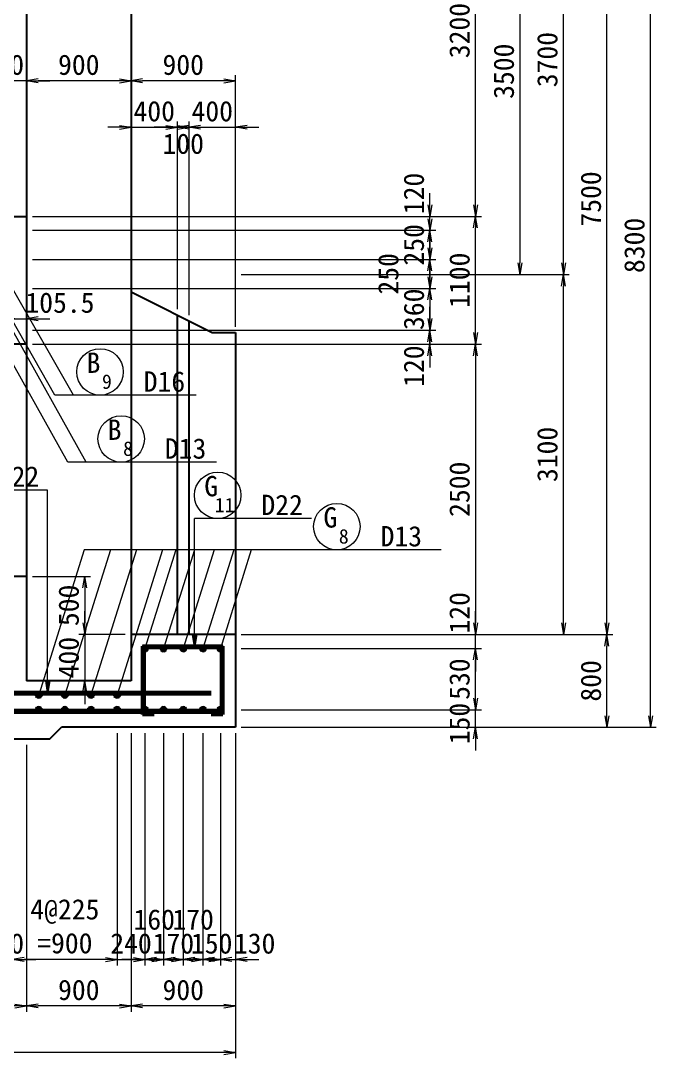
# Model space of a CAD drawing. Header units: millimetres. Extents: x 169470 to 758170, y -17820 to 11880.
# Drawn here: x 223906 to 229381, y -6167 to 2768 of the extents above; entities that cross this region are included whole.
import ezdxf
from ezdxf.enums import TextEntityAlignment as Align

# ---------------------------------------------------------------- set-up
doc = ezdxf.new("R2010")
doc.units = ezdxf.units.MM
doc.header["$LTSCALE"] = 50
doc.header["$PDSIZE"] = 300
doc.layers.get('Defpoints').update_dxf_attribs({"color": 151})
for name, color, linetype, lineweight in [('D-STR', 1, 'Continuous', 25), ('D-STR-DIM', 7, 'Continuous', 13), ('D-STR-HTXT', 7, 'Continuous', 13), ('D-STR-STR1', 2, 'Continuous', 50), ('D-STR-STR2', 6, 'Continuous', 50), ('D-STR-TXT', 7, 'Continuous', 13)]:
    doc.layers.add(name, color=color, linetype=linetype, lineweight=lineweight)
doc.styles.add('YOKO_GOTHIC', font='MS Gothic.ttf')
doc.dimstyles.new('S50', dxfattribs={"dimscale": 50, "dimtxt": 3.5, "dimasz": 2, "dimexe": 1, "dimexo": 1, "dimgap": 1, "dimtad": 1, "dimdec": 0, "dimzin": 1, "dimdsep": 46, "dimtxsty": 'YOKO_GOTHIC', "dimblk": 'OPEN', "dimcen": 0, "dimclrd": 256, "dimclre": 256, "dimclrt": 256, "dimaunit": 1, "dimadec": 3, "dimazin": 0, "dimtfac": 1, "dimtdec": 0, "dimtix": 1, "dimtmove": 2, "dimatfit": 3, "dimldrblk": 'OPEN', "dimfxl": 1, "dimlwd": -1, "dimlwe": -1, "dimarcsym": 2})

# ---------------------------------------------------------------- blocks, each defined once
blk = doc.blocks.new('0930-1')
at = {"layer": 'D-STR-STR2'}
for radius in [20, 10]:
    blk.add_circle((1654010.5, -311924.3), radius, dxfattribs=at)
blk = doc.blocks.new('_Open')
at = {"color": 0, "linetype": 'ByBlock', "lineweight": -2}
for p, q in [((-1, 0.167), (0, 0)), ((-1, -0.167), (0, 0)), ((0, 0), (-1, 0))]:
    blk.add_line(p, q, dxfattribs=at)
blk = doc.blocks.new('*D4032')
at = {"layer": 'D-STR-DIM', "transparency": 16777216}
for p, q in [((227824.2, -3066.5), (227824.2, -2966.5)), ((225806.1, -3166.5), (227874.2, -3166.5)), ((227824.2, -3316.5), (227824.2, -3166.5)), ((225806.1, -3316.5), (227874.2, -3316.5)), ((227824.2, -3416.5), (227824.2, -3516.5))]:
    blk.add_line(p, q, dxfattribs=at)
at = {"layer": 'Defpoints', "color": 0, "transparency": 16777216}
for p in [(225756.1, -3166.5), (227824.2, -3166.5), (225756.1, -3316.5)]:
    blk.add_point(p, dxfattribs=at)
at = {"layer": 'D-STR-DIM', "transparency": 16777216, "xscale": 100, "yscale": 100, "zscale": 100}
for p, rotation in [((227824.2, -3166.5), 270), ((227824.2, -3316.5), 90)]:
    blk.add_blockref('_Open', p, dxfattribs=dict(at, rotation=rotation))
at = {"layer": 'D-STR-DIM', "transparency": 16777216, "insert": (227686.7, -3284.2), "char_height": 175, "attachment_point": 5, "rotation": 90, "style": 'YOKO_GOTHIC'}
blk.add_mtext('150', dxfattribs=at)
blk = doc.blocks.new('*D4033')
at = {"layer": 'D-STR-DIM', "transparency": 16777216}
for p, q in [((225806.1, -2636.5), (227874.2, -2636.5)), ((227824.2, -3066.5), (227824.2, -2736.5)), ((225806.1, -3166.5), (227874.2, -3166.5))]:
    blk.add_line(p, q, dxfattribs=at)
at = {"layer": 'Defpoints', "color": 0, "transparency": 16777216}
for p in [(225756.1, -2636.5), (227824.2, -2636.5), (225756.1, -3166.5)]:
    blk.add_point(p, dxfattribs=at)
at = {"layer": 'D-STR-DIM', "transparency": 16777216, "xscale": 100, "yscale": 100, "zscale": 100}
for p, rotation in [((227824.2, -2636.5), 90), ((227824.2, -3166.5), 270)]:
    blk.add_blockref('_Open', p, dxfattribs=dict(at, rotation=rotation))
at = {"layer": 'D-STR-DIM', "transparency": 16777216, "insert": (227686.7, -2901.5), "char_height": 175, "attachment_point": 5, "rotation": 90, "style": 'YOKO_GOTHIC'}
blk.add_mtext('530', dxfattribs=at)
blk = doc.blocks.new('*D4034')
at = {"layer": 'D-STR-DIM', "transparency": 16777216}
for p, q in [((227824.2, -2416.5), (227824.2, -2316.5)), ((225806.1, -2516.5), (227874.2, -2516.5)), ((227824.2, -2636.5), (227824.2, -2516.5)), ((225806.1, -2636.5), (227874.2, -2636.5)), ((227824.2, -2736.5), (227824.2, -2836.5))]:
    blk.add_line(p, q, dxfattribs=at)
at = {"layer": 'Defpoints', "color": 0, "transparency": 16777216}
for p in [(225756.1, -2516.5), (227824.2, -2516.5), (225756.1, -2636.5)]:
    blk.add_point(p, dxfattribs=at)
at = {"layer": 'D-STR-DIM', "transparency": 16777216, "xscale": 100, "yscale": 100, "zscale": 100}
for p, rotation in [((227824.2, -2516.5), 270), ((227824.2, -2636.5), 90)]:
    blk.add_blockref('_Open', p, dxfattribs=dict(at, rotation=rotation))
at = {"layer": 'D-STR-DIM', "transparency": 16777216, "insert": (227686.7, -2330.6), "char_height": 175, "attachment_point": 5, "rotation": 90, "style": 'YOKO_GOTHIC'}
blk.add_mtext('120', dxfattribs=at)
blk = doc.blocks.new('*D4035')
at = {"layer": 'D-STR-DIM', "transparency": 16777216}
for p, q in [((227431.1, 203.5), (227431.1, 303.5)), ((224006.1, 103.5), (227481.1, 103.5)), ((227431.1, -16.5), (227431.1, 103.5)), ((224006.1, -16.5), (227481.1, -16.5)), ((227431.1, -116.5), (227431.1, -216.5))]:
    blk.add_line(p, q, dxfattribs=at)
at = {"layer": 'Defpoints', "color": 0, "transparency": 16777216}
for p in [(223956.1, 103.5), (227431.1, 103.5), (223956.1, -16.5)]:
    blk.add_point(p, dxfattribs=at)
at = {"layer": 'D-STR-DIM', "transparency": 16777216, "xscale": 100, "yscale": 100, "zscale": 100}
for p, rotation in [((227431.1, 103.5), 270), ((227431.1, -16.5), 90)]:
    blk.add_blockref('_Open', p, dxfattribs=dict(at, rotation=rotation))
at = {"layer": 'D-STR-DIM', "transparency": 16777216, "insert": (227293.6, -206.4), "char_height": 175, "attachment_point": 5, "rotation": 90, "style": 'YOKO_GOTHIC'}
blk.add_mtext('120', dxfattribs=at)
blk = doc.blocks.new('*D4036')
at = {"layer": 'D-STR-DIM', "transparency": 16777216}
for p, q in [((227431.1, 563.5), (227431.1, 663.5)), ((224006.1, 463.5), (227481.1, 463.5)), ((227431.1, 463.5), (227431.1, 103.5)), ((224006.1, 103.5), (227481.1, 103.5)), ((227431.1, 3.5), (227431.1, -96.5))]:
    blk.add_line(p, q, dxfattribs=at)
at = {"layer": 'Defpoints', "color": 0, "transparency": 16777216}
for p in [(223956.1, 463.5), (223956.1, 103.5), (227431.1, 103.5)]:
    blk.add_point(p, dxfattribs=at)
at = {"layer": 'D-STR-DIM', "transparency": 16777216, "xscale": 100, "yscale": 100, "zscale": 100}
for p, rotation in [((227431.1, 463.5), 270), ((227431.1, 103.5), 90)]:
    blk.add_blockref('_Open', p, dxfattribs=dict(at, rotation=rotation))
at = {"layer": 'D-STR-DIM', "transparency": 16777216, "insert": (227293.6, 283.5), "char_height": 175, "attachment_point": 5, "rotation": 90, "style": 'YOKO_GOTHIC'}
blk.add_mtext('360', dxfattribs=at)
blk = doc.blocks.new('*D4037')
at = {"layer": 'D-STR-DIM', "transparency": 16777216}
for p, q in [((227431.1, 1183.5), (227431.1, 1283.5)), ((224006.1, 1083.5), (227481.1, 1083.5)), ((227431.1, 963.5), (227431.1, 1083.5)), ((224006.1, 963.5), (227481.1, 963.5)), ((227431.1, 863.5), (227431.1, 763.5))]:
    blk.add_line(p, q, dxfattribs=at)
at = {"layer": 'Defpoints', "color": 0, "transparency": 16777216}
for p in [(223956.1, 1083.5), (227431.1, 1083.5), (223956.1, 963.5)]:
    blk.add_point(p, dxfattribs=at)
at = {"layer": 'D-STR-DIM', "transparency": 16777216, "xscale": 100, "yscale": 100, "zscale": 100}
for p, rotation in [((227431.1, 1083.5), 270), ((227431.1, 963.5), 90)]:
    blk.add_blockref('_Open', p, dxfattribs=dict(at, rotation=rotation))
at = {"layer": 'D-STR-DIM', "transparency": 16777216, "insert": (227293.6, 1280.6), "char_height": 175, "attachment_point": 5, "rotation": 90, "style": 'YOKO_GOTHIC'}
blk.add_mtext('120', dxfattribs=at)
blk = doc.blocks.new('*D4038')
at = {"layer": 'D-STR-DIM', "transparency": 16777216}
for p, q in [((227431.1, 813.5), (227431.1, 913.5)), ((224006.1, 713.5), (227481.1, 713.5)), ((227431.1, 463.5), (227431.1, 713.5)), ((224006.1, 463.5), (227481.1, 463.5)), ((227431.1, 363.5), (227431.1, 263.5))]:
    blk.add_line(p, q, dxfattribs=at)
at = {"layer": 'Defpoints', "color": 0, "transparency": 16777216}
for p in [(223956.1, 713.5), (227431.1, 713.5), (223956.1, 463.5)]:
    blk.add_point(p, dxfattribs=at)
at = {"layer": 'D-STR-DIM', "transparency": 16777216, "xscale": 100, "yscale": 100, "zscale": 100}
for p, rotation in [((227431.1, 713.5), 270), ((227431.1, 463.5), 90)]:
    blk.add_blockref('_Open', p, dxfattribs=dict(at, rotation=rotation))
at = {"layer": 'D-STR-DIM', "transparency": 16777216, "insert": (227073.6, 588.5), "char_height": 175, "attachment_point": 5, "rotation": 90, "style": 'YOKO_GOTHIC'}
blk.add_mtext('250', dxfattribs=at)
blk = doc.blocks.new('*D4039')
at = {"layer": 'D-STR-DIM', "transparency": 16777216}
for p, q in [((227431.1, 1063.5), (227431.1, 1163.5)), ((224006.1, 963.5), (227481.1, 963.5)), ((227431.1, 713.5), (227431.1, 963.5)), ((224006.1, 713.5), (227481.1, 713.5)), ((227431.1, 613.5), (227431.1, 513.5))]:
    blk.add_line(p, q, dxfattribs=at)
at = {"layer": 'Defpoints', "color": 0, "transparency": 16777216}
for p in [(223956.1, 963.5), (227431.1, 963.5), (223956.1, 713.5)]:
    blk.add_point(p, dxfattribs=at)
at = {"layer": 'D-STR-DIM', "transparency": 16777216, "xscale": 100, "yscale": 100, "zscale": 100}
for p, rotation in [((227431.1, 963.5), 270), ((227431.1, 713.5), 90)]:
    blk.add_blockref('_Open', p, dxfattribs=dict(at, rotation=rotation))
at = {"layer": 'D-STR-DIM', "transparency": 16777216, "insert": (227293.6, 838.5), "char_height": 175, "attachment_point": 5, "rotation": 90, "style": 'YOKO_GOTHIC'}
blk.add_mtext('250', dxfattribs=at)
blk = doc.blocks.new('*D4040')
at = {"layer": 'D-STR-DIM', "transparency": 16777216}
for p, q in [((226556.1, 4983.5), (229381.1, 4983.5)), ((229331.1, -3216.5), (229331.1, 4883.5)), ((225806.1, -3316.5), (229381.1, -3316.5))]:
    blk.add_line(p, q, dxfattribs=at)
at = {"layer": 'Defpoints', "color": 0, "transparency": 16777216}
for p in [(226506.1, 4983.5), (229331.1, 4983.5), (225756.1, -3316.5)]:
    blk.add_point(p, dxfattribs=at)
at = {"layer": 'D-STR-DIM', "transparency": 16777216, "xscale": 100, "yscale": 100, "zscale": 100}
for p, rotation in [((229331.1, 4983.5), 90), ((229331.1, -3316.5), 270)]:
    blk.add_blockref('_Open', p, dxfattribs=dict(at, rotation=rotation))
at = {"layer": 'D-STR-DIM', "transparency": 16777216, "insert": (229193.6, 833.5), "char_height": 175, "attachment_point": 5, "rotation": 90, "style": 'YOKO_GOTHIC'}
blk.add_mtext('8300', dxfattribs=at)
blk = doc.blocks.new('*D4041')
at = {"layer": 'D-STR-DIM', "transparency": 16777216}
for p, q in [((225806.1, -2516.5), (229006.1, -2516.5)), ((228956.1, -3216.5), (228956.1, -2616.5)), ((225806.1, -3316.5), (229006.1, -3316.5))]:
    blk.add_line(p, q, dxfattribs=at)
at = {"layer": 'Defpoints', "color": 0, "transparency": 16777216}
for p in [(225756.1, -2516.5), (228956.1, -2516.5), (225756.1, -3316.5)]:
    blk.add_point(p, dxfattribs=at)
at = {"layer": 'D-STR-DIM', "transparency": 16777216, "xscale": 100, "yscale": 100, "zscale": 100}
for p, rotation in [((228956.1, -2516.5), 90), ((228956.1, -3316.5), 270)]:
    blk.add_blockref('_Open', p, dxfattribs=dict(at, rotation=rotation))
at = {"layer": 'D-STR-DIM', "transparency": 16777216, "insert": (228818.6, -2916.5), "char_height": 175, "attachment_point": 5, "rotation": 90, "style": 'YOKO_GOTHIC'}
blk.add_mtext('800', dxfattribs=at)
blk = doc.blocks.new('*D4042')
at = {"layer": 'D-STR-DIM', "transparency": 16777216}
for p, q in [((226556.1, 4983.5), (229006.1, 4983.5)), ((228956.1, -2416.5), (228956.1, 4883.5)), ((225806.1, -2516.5), (229006.1, -2516.5))]:
    blk.add_line(p, q, dxfattribs=at)
at = {"layer": 'Defpoints', "color": 0, "transparency": 16777216}
for p in [(226506.1, 4983.5), (228956.1, 4983.5), (225756.1, -2516.5)]:
    blk.add_point(p, dxfattribs=at)
at = {"layer": 'D-STR-DIM', "transparency": 16777216, "xscale": 100, "yscale": 100, "zscale": 100}
for p, rotation in [((228956.1, 4983.5), 90), ((228956.1, -2516.5), 270)]:
    blk.add_blockref('_Open', p, dxfattribs=dict(at, rotation=rotation))
at = {"layer": 'D-STR-DIM', "transparency": 16777216, "insert": (228818.6, 1233.5), "char_height": 175, "attachment_point": 5, "rotation": 90, "style": 'YOKO_GOTHIC'}
blk.add_mtext('7500', dxfattribs=at)
blk = doc.blocks.new('*D4043')
at = {"layer": 'D-STR-DIM', "transparency": 16777216}
for p, q in [((225806.1, 583.5), (228631.1, 583.5)), ((228581.1, -2416.5), (228581.1, 483.5)), ((225806.1, -2516.5), (228631.1, -2516.5))]:
    blk.add_line(p, q, dxfattribs=at)
at = {"layer": 'Defpoints', "color": 0, "transparency": 16777216}
for p in [(225756.1, 583.5), (228581.1, 583.5), (225756.1, -2516.5)]:
    blk.add_point(p, dxfattribs=at)
at = {"layer": 'D-STR-DIM', "transparency": 16777216, "xscale": 100, "yscale": 100, "zscale": 100}
for p, rotation in [((228581.1, 583.5), 90), ((228581.1, -2516.5), 270)]:
    blk.add_blockref('_Open', p, dxfattribs=dict(at, rotation=rotation))
at = {"layer": 'D-STR-DIM', "transparency": 16777216, "insert": (228443.6, -966.5), "char_height": 175, "attachment_point": 5, "rotation": 90, "style": 'YOKO_GOTHIC'}
blk.add_mtext('3100', dxfattribs=at)
blk = doc.blocks.new('*D4044')
at = {"layer": 'D-STR-DIM', "transparency": 16777216}
for p, q in [((226556.1, 4283.5), (228631.1, 4283.5)), ((228581.1, 683.5), (228581.1, 4183.5)), ((225806.1, 583.5), (228631.1, 583.5))]:
    blk.add_line(p, q, dxfattribs=at)
at = {"layer": 'Defpoints', "color": 0, "transparency": 16777216}
for p in [(226506.1, 4283.5), (228581.1, 4283.5), (225756.1, 583.5)]:
    blk.add_point(p, dxfattribs=at)
at = {"layer": 'D-STR-DIM', "transparency": 16777216, "xscale": 100, "yscale": 100, "zscale": 100}
for p, rotation in [((228581.1, 4283.5), 90), ((228581.1, 583.5), 270)]:
    blk.add_blockref('_Open', p, dxfattribs=dict(at, rotation=rotation))
at = {"layer": 'D-STR-DIM', "transparency": 16777216, "insert": (228443.6, 2433.5), "char_height": 175, "attachment_point": 5, "rotation": 90, "style": 'YOKO_GOTHIC'}
blk.add_mtext('3700', dxfattribs=at)
blk = doc.blocks.new('*D4047')
at = {"layer": 'D-STR-DIM', "transparency": 16777216}
for p, q in [((224906.1, 4083.5), (228256.1, 4083.5)), ((228206.1, 3983.5), (228206.1, 683.5)), ((225806.1, 583.5), (228256.1, 583.5))]:
    blk.add_line(p, q, dxfattribs=at)
at = {"layer": 'Defpoints', "color": 0, "transparency": 16777216}
for p in [(224856.1, 4083.5), (225756.1, 583.5), (228206.1, 583.5)]:
    blk.add_point(p, dxfattribs=at)
at = {"layer": 'D-STR-DIM', "transparency": 16777216, "xscale": 100, "yscale": 100, "zscale": 100}
for p, rotation in [((228206.1, 4083.5), 90), ((228206.1, 583.5), 270)]:
    blk.add_blockref('_Open', p, dxfattribs=dict(at, rotation=rotation))
at = {"layer": 'D-STR-DIM', "transparency": 16777216, "insert": (228068.6, 2333.5), "char_height": 175, "attachment_point": 5, "rotation": 90, "style": 'YOKO_GOTHIC'}
blk.add_mtext('3500', dxfattribs=at)
blk = doc.blocks.new('*D4048')
at = {"layer": 'D-STR-DIM', "transparency": 16777216}
for p, q in [((224006.1, 1083.5), (227874.2, 1083.5)), ((227824.2, 83.5), (227824.2, 983.5)), ((224006.1, -16.5), (227874.2, -16.5))]:
    blk.add_line(p, q, dxfattribs=at)
at = {"layer": 'Defpoints', "color": 0, "transparency": 16777216}
for p in [(223956.1, 1083.5), (227824.2, 1083.5), (223956.1, -16.5)]:
    blk.add_point(p, dxfattribs=at)
at = {"layer": 'D-STR-DIM', "transparency": 16777216, "xscale": 100, "yscale": 100, "zscale": 100}
for p, rotation in [((227824.2, 1083.5), 90), ((227824.2, -16.5), 270)]:
    blk.add_blockref('_Open', p, dxfattribs=dict(at, rotation=rotation))
at = {"layer": 'D-STR-DIM', "transparency": 16777216, "insert": (227686.7, 533.5), "char_height": 175, "attachment_point": 5, "rotation": 90, "style": 'YOKO_GOTHIC'}
blk.add_mtext('1100', dxfattribs=at)
blk = doc.blocks.new('*D4049')
at = {"layer": 'D-STR-DIM', "transparency": 16777216}
for p, q in [((225656.1, 4283.5), (227874.2, 4283.5)), ((227824.2, 1183.5), (227824.2, 4183.5)), ((224006.1, 1083.5), (227874.2, 1083.5))]:
    blk.add_line(p, q, dxfattribs=at)
at = {"layer": 'Defpoints', "color": 0, "transparency": 16777216}
for p in [(225606.1, 4283.5), (227824.2, 4283.5), (223956.1, 1083.5)]:
    blk.add_point(p, dxfattribs=at)
at = {"layer": 'D-STR-DIM', "transparency": 16777216, "xscale": 100, "yscale": 100, "zscale": 100}
for p, rotation in [((227824.2, 4283.5), 90), ((227824.2, 1083.5), 270)]:
    blk.add_blockref('_Open', p, dxfattribs=dict(at, rotation=rotation))
at = {"layer": 'D-STR-DIM', "transparency": 16777216, "insert": (227686.7, 2683.5), "char_height": 175, "attachment_point": 5, "rotation": 90, "style": 'YOKO_GOTHIC'}
blk.add_mtext('3200', dxfattribs=at)
blk = doc.blocks.new('*D4050')
at = {"layer": 'D-STR-DIM', "transparency": 16777216}
for p, q in [((224006.1, -16.5), (227874.2, -16.5)), ((227824.2, -116.5), (227824.2, -2416.5)), ((225806.1, -2516.5), (227874.2, -2516.5))]:
    blk.add_line(p, q, dxfattribs=at)
at = {"layer": 'Defpoints', "color": 0, "transparency": 16777216}
for p in [(223956.1, -16.5), (225756.1, -2516.5), (227824.2, -2516.5)]:
    blk.add_point(p, dxfattribs=at)
at = {"layer": 'D-STR-DIM', "transparency": 16777216, "xscale": 100, "yscale": 100, "zscale": 100}
for p, rotation in [((227824.2, -16.5), 90), ((227824.2, -2516.5), 270)]:
    blk.add_blockref('_Open', p, dxfattribs=dict(at, rotation=rotation))
at = {"layer": 'D-STR-DIM', "transparency": 16777216, "insert": (227686.7, -1266.5), "char_height": 175, "attachment_point": 5, "rotation": 90, "style": 'YOKO_GOTHIC'}
blk.add_mtext('2500', dxfattribs=at)
blk = doc.blocks.new('*D4591')
at = {"layer": 'D-STR-DIM', "transparency": 16777216}
for p, q in [((224856.1, 2105.1), (224856.1, 2300.7)), ((225656.1, 2250.7), (224956.1, 2250.7)), ((225756.1, 133.5), (225756.1, 2300.7))]:
    blk.add_line(p, q, dxfattribs=at)
at = {"layer": 'Defpoints', "color": 0, "transparency": 16777216}
for p in [(224856.1, 2250.7), (224856.1, 2055.1), (225756.1, 83.5)]:
    blk.add_point(p, dxfattribs=at)
at = {"layer": 'D-STR-DIM', "transparency": 16777216, "xscale": 100, "yscale": 100, "zscale": 100, "rotation": 180}
blk.add_blockref('_Open', (224856.1, 2250.7), dxfattribs=at)
at = {"layer": 'D-STR-DIM', "transparency": 16777216, "xscale": 100, "yscale": 100, "zscale": 100}
blk.add_blockref('_Open', (225756.1, 2250.7), dxfattribs=at)
at = {"layer": 'D-STR-DIM', "transparency": 16777216, "insert": (225306.1, 2388.2), "char_height": 175, "attachment_point": 5, "style": 'YOKO_GOTHIC'}
blk.add_mtext('900', dxfattribs=at)
blk = doc.blocks.new('*D4592')
at = {"layer": 'D-STR-DIM', "transparency": 16777216}
for p, q in [((223956.1, 1133.5), (223956.1, 2300.7)), ((224756.1, 2250.7), (224056.1, 2250.7)), ((224856.1, 2105.1), (224856.1, 2300.7))]:
    blk.add_line(p, q, dxfattribs=at)
at = {"layer": 'Defpoints', "color": 0, "transparency": 16777216}
for p in [(223956.1, 2250.7), (224856.1, 2055.1), (223956.1, 1083.5)]:
    blk.add_point(p, dxfattribs=at)
at = {"layer": 'D-STR-DIM', "transparency": 16777216, "xscale": 100, "yscale": 100, "zscale": 100, "rotation": 180}
blk.add_blockref('_Open', (223956.1, 2250.7), dxfattribs=at)
at = {"layer": 'D-STR-DIM', "transparency": 16777216, "xscale": 100, "yscale": 100, "zscale": 100}
blk.add_blockref('_Open', (224856.1, 2250.7), dxfattribs=at)
at = {"layer": 'D-STR-DIM', "transparency": 16777216, "insert": (224406.1, 2388.2), "char_height": 175, "attachment_point": 5, "style": 'YOKO_GOTHIC'}
blk.add_mtext('900', dxfattribs=at)
blk = doc.blocks.new('*D4593')
at = {"layer": 'D-STR-DIM', "transparency": 16777216}
for p, q in [((223456.1, 2250.7), (223356.1, 2250.7)), ((223556.1, 1133.5), (223556.1, 2300.7)), ((223956.1, 2250.7), (223556.1, 2250.7)), ((223956.1, 1133.5), (223956.1, 2300.7)), ((224056.1, 2250.7), (224156.1, 2250.7))]:
    blk.add_line(p, q, dxfattribs=at)
at = {"layer": 'Defpoints', "color": 0, "transparency": 16777216}
for p in [(223556.1, 2250.7), (223556.1, 1083.5), (223956.1, 1083.5)]:
    blk.add_point(p, dxfattribs=at)
at = {"layer": 'D-STR-DIM', "transparency": 16777216, "xscale": 100, "yscale": 100, "zscale": 100}
blk.add_blockref('_Open', (223556.1, 2250.7), dxfattribs=at)
at = {"layer": 'D-STR-DIM', "transparency": 16777216, "xscale": 100, "yscale": 100, "zscale": 100, "rotation": 180}
blk.add_blockref('_Open', (223956.1, 2250.7), dxfattribs=at)
at = {"layer": 'D-STR-DIM', "transparency": 16777216, "insert": (223756.1, 2388.2), "char_height": 175, "attachment_point": 5, "style": 'YOKO_GOTHIC'}
blk.add_mtext('400', dxfattribs=at)
blk = doc.blocks.new('*D4064')
at = {"layer": 'D-STR-DIM', "transparency": 16777216}
for p, q in [((224856.1, 483.5), (224856.1, 1900.7)), ((225256.1, 283.5), (225256.1, 1900.7)), ((224756.1, 1850.7), (224656.1, 1850.7)), ((224856.1, 1850.7), (225256.1, 1850.7)), ((225356.1, 1850.7), (225456.1, 1850.7))]:
    blk.add_line(p, q, dxfattribs=at)
at = {"layer": 'Defpoints', "color": 0, "transparency": 16777216}
for p in [(225256.1, 1850.7), (224856.1, 433.5), (225256.1, 233.5)]:
    blk.add_point(p, dxfattribs=at)
at = {"layer": 'D-STR-DIM', "transparency": 16777216, "xscale": 100, "yscale": 100, "zscale": 100}
blk.add_blockref('_Open', (224856.1, 1850.7), dxfattribs=at)
at = {"layer": 'D-STR-DIM', "transparency": 16777216, "xscale": 100, "yscale": 100, "zscale": 100, "rotation": 180}
blk.add_blockref('_Open', (225256.1, 1850.7), dxfattribs=at)
at = {"layer": 'D-STR-DIM', "transparency": 16777216, "insert": (225056.1, 1988.2), "char_height": 175, "attachment_point": 5, "style": 'YOKO_GOTHIC'}
blk.add_mtext('400', dxfattribs=at)
blk = doc.blocks.new('*D4065')
at = {"layer": 'D-STR-DIM', "transparency": 16777216}
for p, q in [((225256.1, 283.5), (225256.1, 1900.7)), ((225356.1, 233.5), (225356.1, 1900.7)), ((225156.1, 1850.7), (225056.1, 1850.7)), ((225256.1, 1850.7), (225356.1, 1850.7)), ((225456.1, 1850.7), (225556.1, 1850.7))]:
    blk.add_line(p, q, dxfattribs=at)
at = {"layer": 'Defpoints', "color": 0, "transparency": 16777216}
for p in [(225356.1, 1850.7), (225256.1, 233.5), (225356.1, 183.5)]:
    blk.add_point(p, dxfattribs=at)
at = {"layer": 'D-STR-DIM', "transparency": 16777216, "xscale": 100, "yscale": 100, "zscale": 100}
blk.add_blockref('_Open', (225256.1, 1850.7), dxfattribs=at)
at = {"layer": 'D-STR-DIM', "transparency": 16777216, "xscale": 100, "yscale": 100, "zscale": 100, "rotation": 180}
blk.add_blockref('_Open', (225356.1, 1850.7), dxfattribs=at)
at = {"layer": 'D-STR-DIM', "transparency": 16777216, "insert": (225306.1, 1708.1), "char_height": 175, "attachment_point": 5, "style": 'YOKO_GOTHIC'}
blk.add_mtext('100', dxfattribs=at)
blk = doc.blocks.new('*D4066')
at = {"layer": 'D-STR-DIM', "transparency": 16777216}
for p, q in [((225356.1, 233.5), (225356.1, 1900.7)), ((225756.1, 133.5), (225756.1, 1900.7)), ((225256.1, 1850.7), (225156.1, 1850.7)), ((225356.1, 1850.7), (225756.1, 1850.7)), ((225856.1, 1850.7), (225956.1, 1850.7))]:
    blk.add_line(p, q, dxfattribs=at)
at = {"layer": 'Defpoints', "color": 0, "transparency": 16777216}
for p in [(225756.1, 1850.7), (225356.1, 183.5), (225756.1, 83.5)]:
    blk.add_point(p, dxfattribs=at)
at = {"layer": 'D-STR-DIM', "transparency": 16777216, "xscale": 100, "yscale": 100, "zscale": 100}
blk.add_blockref('_Open', (225356.1, 1850.7), dxfattribs=at)
at = {"layer": 'D-STR-DIM', "transparency": 16777216, "xscale": 100, "yscale": 100, "zscale": 100, "rotation": 180}
blk.add_blockref('_Open', (225756.1, 1850.7), dxfattribs=at)
at = {"layer": 'D-STR-DIM', "transparency": 16777216, "insert": (225556.1, 1988.2), "char_height": 175, "attachment_point": 5, "style": 'YOKO_GOTHIC'}
blk.add_mtext('400', dxfattribs=at)
blk = doc.blocks.new('*D4067')
at = {"layer": 'D-STR-DIM', "transparency": 16777216}
for p, q in [((223756.1, 201.8), (223656.1, 201.8)), ((223856.1, 201.8), (223956.1, 201.8)), ((224056.1, 201.8), (224156.1, 201.8))]:
    blk.add_line(p, q, dxfattribs=at)
at = {"layer": 'Defpoints', "color": 0, "transparency": 16777216}
for p in [(223856.1, 201.8), (223956.1, 201.8), (223956.1, 201.8)]:
    blk.add_point(p, dxfattribs=at)
at = {"layer": 'D-STR-DIM', "transparency": 16777216, "xscale": 100, "yscale": 100, "zscale": 100}
blk.add_blockref('_Open', (223856.1, 201.8), dxfattribs=at)
at = {"layer": 'D-STR-DIM', "transparency": 16777216, "xscale": 100, "yscale": 100, "zscale": 100, "rotation": 180}
blk.add_blockref('_Open', (223956.1, 201.8), dxfattribs=at)
at = {"layer": 'D-STR-DIM', "transparency": 16777216, "insert": (224243.9, 339.3), "char_height": 175, "attachment_point": 5, "style": 'YOKO_GOTHIC'}
blk.add_mtext('105.5', dxfattribs=at)
blk = doc.blocks.new('*D4079')
at = {"layer": 'D-STR-DIM', "transparency": 16777216}
for p, q in [((218855.8, -3366.5), (218855.8, -6166.5)), ((225756.1, -3366.5), (225756.1, -6166.5)), ((225656.1, -6116.5), (218955.8, -6116.5))]:
    blk.add_line(p, q, dxfattribs=at)
at = {"layer": 'Defpoints', "color": 0, "transparency": 16777216}
for p in [(218855.8, -3316.5), (225756.1, -3316.5), (218855.8, -6116.5)]:
    blk.add_point(p, dxfattribs=at)
at = {"layer": 'D-STR-DIM', "transparency": 16777216, "xscale": 100, "yscale": 100, "zscale": 100, "rotation": 180}
blk.add_blockref('_Open', (218855.8, -6116.5), dxfattribs=at)
at = {"layer": 'D-STR-DIM', "transparency": 16777216, "xscale": 100, "yscale": 100, "zscale": 100}
blk.add_blockref('_Open', (225756.1, -6116.5), dxfattribs=at)
at = {"layer": 'D-STR-DIM', "transparency": 16777216, "insert": (222306, -5979), "char_height": 175, "attachment_point": 5, "style": 'YOKO_GOTHIC'}
blk.add_mtext('6900', dxfattribs=at)
blk = doc.blocks.new('*D4080')
at = {"layer": 'D-STR-DIM', "transparency": 16777216}
for p, q in [((224856.1, -3366.5), (224856.1, -5766.5)), ((225756.1, -3366.5), (225756.1, -5766.5)), ((225656.1, -5716.5), (224956.1, -5716.5))]:
    blk.add_line(p, q, dxfattribs=at)
at = {"layer": 'Defpoints', "color": 0, "transparency": 16777216}
for p in [(224856.1, -3316.5), (225756.1, -3316.5), (224856.1, -5716.5)]:
    blk.add_point(p, dxfattribs=at)
at = {"layer": 'D-STR-DIM', "transparency": 16777216, "xscale": 100, "yscale": 100, "zscale": 100, "rotation": 180}
blk.add_blockref('_Open', (224856.1, -5716.5), dxfattribs=at)
at = {"layer": 'D-STR-DIM', "transparency": 16777216, "xscale": 100, "yscale": 100, "zscale": 100}
blk.add_blockref('_Open', (225756.1, -5716.5), dxfattribs=at)
at = {"layer": 'D-STR-DIM', "transparency": 16777216, "insert": (225306.1, -5579), "char_height": 175, "attachment_point": 5, "style": 'YOKO_GOTHIC'}
blk.add_mtext('900', dxfattribs=at)
blk = doc.blocks.new('*D4081')
at = {"layer": 'D-STR-DIM', "transparency": 16777216}
for p, q in [((224856.1, -3366.5), (224856.1, -5766.5)), ((223956.1, -3466.5), (223956.1, -5766.5)), ((224756.1, -5716.5), (224056.1, -5716.5))]:
    blk.add_line(p, q, dxfattribs=at)
at = {"layer": 'Defpoints', "color": 0, "transparency": 16777216}
for p in [(224856.1, -3316.5), (223956.1, -3416.5), (223956.1, -5716.5)]:
    blk.add_point(p, dxfattribs=at)
at = {"layer": 'D-STR-DIM', "transparency": 16777216, "xscale": 100, "yscale": 100, "zscale": 100, "rotation": 180}
blk.add_blockref('_Open', (223956.1, -5716.5), dxfattribs=at)
at = {"layer": 'D-STR-DIM', "transparency": 16777216, "xscale": 100, "yscale": 100, "zscale": 100}
blk.add_blockref('_Open', (224856.1, -5716.5), dxfattribs=at)
at = {"layer": 'D-STR-DIM', "transparency": 16777216, "insert": (224406.1, -5579), "char_height": 175, "attachment_point": 5, "style": 'YOKO_GOTHIC'}
blk.add_mtext('900', dxfattribs=at)
blk = doc.blocks.new('*D4082')
at = {"layer": 'D-STR-DIM', "transparency": 16777216}
for p, q in [((219355.8, -3366.5), (219355.8, -5766.5)), ((223956.1, -3466.5), (223956.1, -5766.5)), ((223856.1, -5716.5), (219455.8, -5716.5))]:
    blk.add_line(p, q, dxfattribs=at)
at = {"layer": 'Defpoints', "color": 0, "transparency": 16777216}
for p in [(219355.8, -3316.5), (223956.1, -3416.5), (219355.8, -5716.5)]:
    blk.add_point(p, dxfattribs=at)
at = {"layer": 'D-STR-DIM', "transparency": 16777216, "xscale": 100, "yscale": 100, "zscale": 100, "rotation": 180}
blk.add_blockref('_Open', (219355.8, -5716.5), dxfattribs=at)
at = {"layer": 'D-STR-DIM', "transparency": 16777216, "xscale": 100, "yscale": 100, "zscale": 100}
blk.add_blockref('_Open', (223956.1, -5716.5), dxfattribs=at)
at = {"layer": 'D-STR-DIM', "transparency": 16777216, "insert": (221656, -5579), "char_height": 175, "attachment_point": 5, "style": 'YOKO_GOTHIC'}
blk.add_mtext('4600', dxfattribs=at)
blk = doc.blocks.new('*D4085')
at = {"layer": 'D-STR-DIM', "transparency": 16777216}
for p, q in [((223676.1, -3466.5), (223676.1, -5366.5)), ((223836.1, -3466.5), (223836.1, -5366.5)), ((223576.1, -5316.5), (223476.1, -5316.5)), ((223676.1, -5316.5), (223836.1, -5316.5)), ((223936.1, -5316.5), (224036.1, -5316.5))]:
    blk.add_line(p, q, dxfattribs=at)
at = {"layer": 'Defpoints', "color": 0, "transparency": 16777216}
for p in [(223676.1, -3416.5), (223836.1, -3416.5), (223836.1, -5316.5)]:
    blk.add_point(p, dxfattribs=at)
at = {"layer": 'D-STR-DIM', "transparency": 16777216, "xscale": 100, "yscale": 100, "zscale": 100}
blk.add_blockref('_Open', (223676.1, -5316.5), dxfattribs=at)
at = {"layer": 'D-STR-DIM', "transparency": 16777216, "xscale": 100, "yscale": 100, "zscale": 100, "rotation": 180}
blk.add_blockref('_Open', (223836.1, -5316.5), dxfattribs=at)
at = {"layer": 'D-STR-DIM', "transparency": 16777216, "insert": (223756.1, -5179), "char_height": 175, "attachment_point": 5, "style": 'YOKO_GOTHIC'}
blk.add_mtext('160', dxfattribs=at)
blk = doc.blocks.new('*D4086')
at = {"layer": 'D-STR-DIM', "transparency": 16777216}
for p, q in [((224736.1, -3366.5), (224736.1, -5366.5)), ((224976.1, -3366.5), (224976.1, -5366.5)), ((224636.1, -5316.5), (224536.1, -5316.5)), ((224736.1, -5316.5), (224976.1, -5316.5)), ((225076.1, -5316.5), (225176.1, -5316.5))]:
    blk.add_line(p, q, dxfattribs=at)
at = {"layer": 'Defpoints', "color": 0, "transparency": 16777216}
for p in [(224736.1, -3316.5), (224976.1, -3316.5), (224976.1, -5316.5)]:
    blk.add_point(p, dxfattribs=at)
at = {"layer": 'D-STR-DIM', "transparency": 16777216, "xscale": 100, "yscale": 100, "zscale": 100}
blk.add_blockref('_Open', (224736.1, -5316.5), dxfattribs=at)
at = {"layer": 'D-STR-DIM', "transparency": 16777216, "xscale": 100, "yscale": 100, "zscale": 100, "rotation": 180}
blk.add_blockref('_Open', (224976.1, -5316.5), dxfattribs=at)
at = {"layer": 'D-STR-DIM', "transparency": 16777216, "insert": (224856.1, -5179), "char_height": 175, "attachment_point": 5, "style": 'YOKO_GOTHIC'}
blk.add_mtext('240', dxfattribs=at)
blk = doc.blocks.new('*D4088')
at = {"layer": 'D-STR-DIM', "transparency": 16777216}
for p, q in [((224736.1, -3366.5), (224736.1, -5366.5)), ((223836.1, -3466.5), (223836.1, -5366.5)), ((224636.1, -5316.5), (223936.1, -5316.5))]:
    blk.add_line(p, q, dxfattribs=at)
at = {"layer": 'Defpoints', "color": 0, "transparency": 16777216}
for p in [(224736.1, -3316.5), (223836.1, -3416.5), (223836.1, -5316.5)]:
    blk.add_point(p, dxfattribs=at)
at = {"layer": 'D-STR-DIM', "transparency": 16777216, "xscale": 100, "yscale": 100, "zscale": 100, "rotation": 180}
blk.add_blockref('_Open', (223836.1, -5316.5), dxfattribs=at)
at = {"layer": 'D-STR-DIM', "transparency": 16777216, "xscale": 100, "yscale": 100, "zscale": 100}
blk.add_blockref('_Open', (224736.1, -5316.5), dxfattribs=at)
at = {"layer": 'D-STR-DIM', "transparency": 16777216, "insert": (224286.1, -5031), "char_height": 175, "attachment_point": 5, "style": 'YOKO_GOTHIC'}
blk.add_mtext('4@225\\P=900', dxfattribs=at)
blk = doc.blocks.new('*D4089')
at = {"layer": 'D-STR-DIM', "transparency": 16777216}
for p, q in [((224976.1, -3366.5), (224976.1, -5366.5)), ((225136.1, -3366.5), (225136.1, -5366.5)), ((224876.1, -5316.5), (224776.1, -5316.5)), ((224976.1, -5316.5), (225136.1, -5316.5)), ((225236.1, -5316.5), (225336.1, -5316.5))]:
    blk.add_line(p, q, dxfattribs=at)
at = {"layer": 'Defpoints', "color": 0, "transparency": 16777216}
for p in [(224976.1, -3316.5), (225136.1, -3316.5), (225136.1, -5316.5)]:
    blk.add_point(p, dxfattribs=at)
at = {"layer": 'D-STR-DIM', "transparency": 16777216, "xscale": 100, "yscale": 100, "zscale": 100}
blk.add_blockref('_Open', (224976.1, -5316.5), dxfattribs=at)
at = {"layer": 'D-STR-DIM', "transparency": 16777216, "xscale": 100, "yscale": 100, "zscale": 100, "rotation": 180}
blk.add_blockref('_Open', (225136.1, -5316.5), dxfattribs=at)
at = {"layer": 'D-STR-DIM', "transparency": 16777216, "insert": (225056.1, -4972.8), "char_height": 175, "attachment_point": 5, "style": 'YOKO_GOTHIC'}
blk.add_mtext('160', dxfattribs=at)
blk = doc.blocks.new('*D4599')
at = {"layer": 'D-STR-DIM', "transparency": 16777216}
for p, q in [((225626.1, -3366.5), (225626.1, -5366.5)), ((225756.1, -3366.5), (225756.1, -5366.5)), ((225526.1, -5316.5), (225426.1, -5316.5)), ((225626.1, -5316.5), (225756.1, -5316.5)), ((225856.1, -5316.5), (225956.1, -5316.5))]:
    blk.add_line(p, q, dxfattribs=at)
at = {"layer": 'Defpoints', "color": 0, "transparency": 16777216}
for p in [(225626.1, -3316.5), (225756.1, -3316.5), (225756.1, -5316.5)]:
    blk.add_point(p, dxfattribs=at)
at = {"layer": 'D-STR-DIM', "transparency": 16777216, "xscale": 100, "yscale": 100, "zscale": 100}
blk.add_blockref('_Open', (225626.1, -5316.5), dxfattribs=at)
at = {"layer": 'D-STR-DIM', "transparency": 16777216, "xscale": 100, "yscale": 100, "zscale": 100, "rotation": 180}
blk.add_blockref('_Open', (225756.1, -5316.5), dxfattribs=at)
at = {"layer": 'D-STR-DIM', "transparency": 16777216, "insert": (225921.4, -5179), "char_height": 175, "attachment_point": 5, "style": 'YOKO_GOTHIC'}
blk.add_mtext('130', dxfattribs=at)
blk = doc.blocks.new('*D4600')
at = {"layer": 'D-STR-DIM', "transparency": 16777216}
for p, q in [((224006.1, -2016.5), (224507.8, -2016.5)), ((224457.8, -2116.5), (224457.8, -2416.5)), ((224806.1, -2516.5), (224407.8, -2516.5))]:
    blk.add_line(p, q, dxfattribs=at)
at = {"layer": 'Defpoints', "color": 0, "transparency": 16777216}
for p in [(223956.1, -2016.5), (224457.8, -2516.5), (224856.1, -2516.5)]:
    blk.add_point(p, dxfattribs=at)
at = {"layer": 'D-STR-DIM', "transparency": 16777216, "xscale": 100, "yscale": 100, "zscale": 100}
for p, rotation in [((224457.8, -2016.5), 90), ((224457.8, -2516.5), 270)]:
    blk.add_blockref('_Open', p, dxfattribs=dict(at, rotation=rotation))
at = {"layer": 'D-STR-DIM', "transparency": 16777216, "insert": (224320.3, -2266.5), "char_height": 175, "attachment_point": 5, "rotation": 90, "style": 'YOKO_GOTHIC'}
blk.add_mtext('500', dxfattribs=at)
blk = doc.blocks.new('*D4536')
at = {"layer": 'D-STR-DIM', "transparency": 16777216}
for p, q in [((224457.8, -2416.5), (224457.8, -2316.5)), ((224806.1, -2516.5), (224407.8, -2516.5)), ((224457.8, -2516.5), (224457.8, -2916.5)), ((224806.1, -2916.5), (224407.8, -2916.5)), ((224457.8, -3016.5), (224457.8, -3116.5))]:
    blk.add_line(p, q, dxfattribs=at)
at = {"layer": 'Defpoints', "color": 0, "transparency": 16777216}
for p in [(224856.1, -2516.5), (224457.8, -2916.5), (224856.1, -2916.5)]:
    blk.add_point(p, dxfattribs=at)
at = {"layer": 'D-STR-DIM', "transparency": 16777216, "xscale": 100, "yscale": 100, "zscale": 100}
for p, rotation in [((224457.8, -2516.5), 270), ((224457.8, -2916.5), 90)]:
    blk.add_blockref('_Open', p, dxfattribs=dict(at, rotation=rotation))
at = {"layer": 'D-STR-DIM', "transparency": 16777216, "insert": (224320.3, -2716.5), "char_height": 175, "attachment_point": 5, "rotation": 90, "style": 'YOKO_GOTHIC'}
blk.add_mtext('400', dxfattribs=at)
blk = doc.blocks.new('*D3248')
at = {"layer": 'D-STR-DIM', "transparency": 16777216}
for p, q in [((225136.1, -3366.5), (225136.1, -5366.5)), ((225306.1, -3366.5), (225306.1, -5366.5)), ((225036.1, -5316.5), (224936.1, -5316.5)), ((225136.1, -5316.5), (225306.1, -5316.5)), ((225406.1, -5316.5), (225506.1, -5316.5))]:
    blk.add_line(p, q, dxfattribs=at)
at = {"layer": 'Defpoints', "color": 0, "transparency": 16777216}
for p in [(225136.1, -3316.5), (225306.1, -3316.5), (225306.1, -5316.5)]:
    blk.add_point(p, dxfattribs=at)
at = {"layer": 'D-STR-DIM', "transparency": 16777216, "xscale": 100, "yscale": 100, "zscale": 100}
blk.add_blockref('_Open', (225136.1, -5316.5), dxfattribs=at)
at = {"layer": 'D-STR-DIM', "transparency": 16777216, "xscale": 100, "yscale": 100, "zscale": 100, "rotation": 180}
blk.add_blockref('_Open', (225306.1, -5316.5), dxfattribs=at)
at = {"layer": 'D-STR-DIM', "transparency": 16777216, "insert": (225221.1, -5179), "char_height": 175, "attachment_point": 5, "style": 'YOKO_GOTHIC'}
blk.add_mtext('170', dxfattribs=at)
blk = doc.blocks.new('*D3249')
at = {"layer": 'D-STR-DIM', "transparency": 16777216}
for p, q in [((225306.1, -3366.5), (225306.1, -5366.5)), ((225476.1, -3366.5), (225476.1, -5366.5)), ((225206.1, -5316.5), (225106.1, -5316.5)), ((225306.1, -5316.5), (225476.1, -5316.5)), ((225576.1, -5316.5), (225676.1, -5316.5))]:
    blk.add_line(p, q, dxfattribs=at)
at = {"layer": 'Defpoints', "color": 0, "transparency": 16777216}
for p in [(225306.1, -3316.5), (225476.1, -3316.5), (225476.1, -5316.5)]:
    blk.add_point(p, dxfattribs=at)
at = {"layer": 'D-STR-DIM', "transparency": 16777216, "xscale": 100, "yscale": 100, "zscale": 100}
blk.add_blockref('_Open', (225306.1, -5316.5), dxfattribs=at)
at = {"layer": 'D-STR-DIM', "transparency": 16777216, "xscale": 100, "yscale": 100, "zscale": 100, "rotation": 180}
blk.add_blockref('_Open', (225476.1, -5316.5), dxfattribs=at)
at = {"layer": 'D-STR-DIM', "transparency": 16777216, "insert": (225391.1, -4972.7), "char_height": 175, "attachment_point": 5, "style": 'YOKO_GOTHIC'}
blk.add_mtext('170', dxfattribs=at)
blk = doc.blocks.new('*D3250')
at = {"layer": 'D-STR-DIM', "transparency": 16777216}
for p, q in [((225476.1, -3366.5), (225476.1, -5366.5)), ((225626.1, -3366.5), (225626.1, -5366.5)), ((225376.1, -5316.5), (225276.1, -5316.5)), ((225476.1, -5316.5), (225626.1, -5316.5)), ((225726.1, -5316.5), (225826.1, -5316.5))]:
    blk.add_line(p, q, dxfattribs=at)
at = {"layer": 'Defpoints', "color": 0, "transparency": 16777216}
for p in [(225476.1, -3316.5), (225626.1, -3316.5), (225626.1, -5316.5)]:
    blk.add_point(p, dxfattribs=at)
at = {"layer": 'D-STR-DIM', "transparency": 16777216, "xscale": 100, "yscale": 100, "zscale": 100}
blk.add_blockref('_Open', (225476.1, -5316.5), dxfattribs=at)
at = {"layer": 'D-STR-DIM', "transparency": 16777216, "xscale": 100, "yscale": 100, "zscale": 100, "rotation": 180}
blk.add_blockref('_Open', (225626.1, -5316.5), dxfattribs=at)
at = {"layer": 'D-STR-DIM', "transparency": 16777216, "insert": (225551.1, -5179), "char_height": 175, "attachment_point": 5, "style": 'YOKO_GOTHIC'}
blk.add_mtext('150', dxfattribs=at)

msp = doc.modelspace()

# ---------------------------------------------------------------- linework, layer by layer
at = {"layer": 'D-STR'}
for p, q in [((223956.11, 4283.49), (223956.11, -2916.51)), ((224856.11, 4283.49), (224856.11, -2916.51)), ((223556.11, 1083.49), (223956.11, 1083.49)), ((224856.11, 583.49), (224856.11, -2916.51)), ((224856.11, 433.49), (225556.11, 83.49)), ((225256.11, -2516.51), (225256.11, 233.49)), ((225356.11, -2516.51), (225356.11, 183.49)), ((225556.11, 83.49), (225756.11, 83.49)), ((225756.11, 83.49), (225756.11, -3316.51)), ((223956.11, -16.51), (219355.82, -16.51)), ((223956.11, -2016.51), (219355.82, -2016.51)), ((225756.11, -2516.51), (224856.11, -2516.51)), ((224856.11, -2916.51), (223956.11, -2916.51)), ((224156.11, -3416.51), (224256.11, -3316.51)), ((225756.11, -3316.51), (224256.11, -3316.51)), ((223556.11, -3416.51), (224156.11, -3416.51))]:
    msp.add_line(p, q, dxfattribs=at)
at = {"layer": 'D-STR-HTXT'}
for p, q in [((224200.96, -456), (223676.11, 463.49)), ((224360.96, -456), (223836.11, 463.49)), ((224311.05, -1033.03), (223676.11, 103.49)), ((224471.05, -1033.03), (223836.11, 103.49)), ((225416.67, -456), (224200.96, -456)), ((225592.18, -1033.03), (224311.05, -1033.03)), ((224137.97, -1273.87), (223131.41, -1273.87)), ((226409.66, -1518.7), (225403.1, -1518.7)), ((224453.1, -1788.31), (224061.11, -3036.51)), ((224678.1, -1788.31), (224286.11, -3036.51)), ((227527.92, -1788.31), (224453.1, -1788.31)), ((224903.1, -1788.31), (224511.11, -3036.51)), ((225128.1, -1788.31), (224736.11, -3036.51)), ((225242.48, -1788.31), (224976.11, -2636.51)), ((225402.48, -1788.31), (225136.11, -2636.51)), ((225572.48, -1788.31), (225306.11, -2636.51)), ((225742.48, -1788.31), (225476.11, -2636.51)), ((225892.48, -1788.31), (225626.11, -2636.51))]:
    msp.add_line(p, q, dxfattribs=at)
for centre in [(224589.11, -256), (224771.04, -833.03), (226629.66, -1588.31)]:
    msp.add_circle(centre, 200, dxfattribs=at)
at = {"layer": 'D-STR-HTXT', "color": 1}
msp.add_circle((225603.1, -1318.7), 200, dxfattribs=at)
at = {"layer": 'D-STR-STR1'}
for p, q in [((224956.11, -2616.51), (225646.11, -2616.51)), ((224956.11, -2616.51), (224956.11, -3206.51)), ((225646.11, -3206.51), (225646.11, -2616.51)), ((223266.11, -3016.51), (225546.11, -3016.51)), ((225646.11, -3186.51), (218975.82, -3186.51)), ((225056.11, -3206.51), (224956.11, -3206.51)), ((225646.11, -3206.51), (225546.11, -3206.51))]:
    msp.add_line(p, q, dxfattribs=at)
at = {"layer": 'Defpoints'}
for p, q in [((225626.11, -2636.51), (224976.11, -2636.51)), ((224976.11, -2636.51), (224976.11, -3166.51)), ((225626.11, -2636.51), (225626.11, -3166.51)), ((225546.11, -3036.51), (223266.11, -3036.51)), ((225626.11, -3166.51), (219456.11, -3166.51))]:
    msp.add_line(p, q, dxfattribs=at)

# ---------------------------------------------------------------- block references
at = {"layer": 'D-STR-STR2', "xscale": -1, "rotation": 180}
for p in [(-1429034.37, -314560.81), (-1428874.37, -314560.81), (-1428704.37, -314560.81), (-1428534.37, -314560.81), (-1428384.37, -314560.81), (-1429949.37, -314960.81), (-1429724.37, -314960.81), (-1429499.37, -314960.81), (-1429274.37, -314960.81), (-1429949.37, -315090.81), (-1429724.37, -315090.81), (-1429499.37, -315090.81), (-1429274.37, -315090.81), (-1429034.37, -315090.81), (-1428874.37, -315090.81), (-1428704.37, -315090.81), (-1428534.37, -315090.81), (-1428384.37, -315090.81)]:
    msp.add_blockref('0930-1', p, dxfattribs=at)

# ---------------------------------------------------------------- texts
at = {"layer": 'D-STR-TXT', "style": 'YOKO_GOTHIC'}
for s, height, p in [('B', 175, (224532.84, -264.32)), ('9', 125, (224648.5, -402.12)), ('B', 175, (224714.76, -841.34)), ('8', 125, (224830.42, -979.15)), ('G', 175, (226573.39, -1596.63)), ('8', 125, (226689.05, -1734.43))]:
    msp.add_text(s, height=height, dxfattribs=at).set_placement(p, align=Align.CENTER)
for s, p in [('D16', (224965.63, -426)), ('D13', (225147.56, -1003.03)), ('D13', (227006.18, -1758.31))]:
    msp.add_text(s, height=175, dxfattribs=at).set_placement(p)
at = {"layer": 'D-STR-TXT', "color": 1, "style": 'YOKO_GOTHIC'}
for p in [(223707.93, -1243.87), (225979.62, -1488.7)]:
    msp.add_text('D22', height=175, dxfattribs=at).set_placement(p)
for s, height, p in [('G', 175, (225546.83, -1327.02)), ('11', 125, (225662.49, -1464.82))]:
    msp.add_text(s, height=height, dxfattribs=at).set_placement(p, align=Align.CENTER)

# ---------------------------------------------------------------- dimensions: what is measured, and where the dimension line sits
at = {"layer": 'D-STR-DIM'}
for base, p1, p2, angle, picture, middle in [((229331.11, 4983.49), (225756.11, -3316.51), (226506.11, 4983.49), 90, '*D4040', (229193.61, 833.49)), ((228956.11, 4983.49), (225756.11, -2516.51), (226506.11, 4983.49), 90, '*D4042', (228818.61, 1233.49)), ((227824.19, 4283.49), (223956.11, 1083.49), (225606.11, 4283.49), 90, '*D4049', (227686.69, 2683.49)), ((228581.11, 4283.49), (225756.11, 583.49), (226506.11, 4283.49), 90, '*D4044', (228443.61, 2433.49)), ((228206.11, 583.49), (224856.11, 4083.49), (225756.11, 583.49), 90, '*D4047', (228068.61, 2333.49)), ((227431.11, 963.49), (223956.11, 713.49), (223956.11, 963.49), 90, '*D4039', (227293.61, 838.49)), ((227824.19, 1083.49), (223956.11, -16.51), (223956.11, 1083.49), 90, '*D4048', (227686.69, 533.49)), ((227431.11, 103.49), (223956.11, 463.49), (223956.11, 103.49), 90, '*D4036', (227293.61, 283.49)), ((228581.11, 583.49), (225756.11, -2516.51), (225756.11, 583.49), 90, '*D4043', (228443.61, -966.51)), ((227824.19, -2516.51), (223956.11, -16.51), (225756.11, -2516.51), 90, '*D4050', (227686.69, -1266.51)), ((224457.84, -2516.51), (223956.11, -2016.51), (224856.11, -2516.51), 90, '*D4600', (224320.34, -2266.51)), ((224457.84, -2916.51), (224856.11, -2516.51), (224856.11, -2916.51), 90, '*D4536', (224320.34, -2716.51)), ((228956.11, -2516.51), (225756.11, -3316.51), (225756.11, -2516.51), 90, '*D4041', (228818.61, -2916.51)), ((227824.19, -2636.51), (225756.11, -3166.51), (225756.11, -2636.51), 90, '*D4033', (227686.69, -2901.51)), ((218855.82, -6116.51), (225756.11, -3316.51), (218855.82, -3316.51), 180, '*D4079', (222305.96, -5979.01)), ((219355.82, -5716.51), (223956.11, -3416.51), (219355.82, -3316.51), 180, '*D4082', (221655.96, -5579.01)), ((223956.11, -5716.51), (224856.11, -3316.51), (223956.11, -3416.51), 180, '*D4081', (224406.11, -5579.01)), ((224976.11, -5316.51), (224736.11, -3316.51), (224976.11, -3316.51), 180, '*D4086', (224856.11, -5179.01)), ((224856.11, -5716.51), (225756.11, -3316.51), (224856.11, -3316.51), 180, '*D4080', (225306.11, -5579.01)), ((223836.11, -5316.51), (223676.11, -3416.51), (223836.11, -3416.51), 180, '*D4085', (223756.11, -5179.01))]:
    dim = msp.add_linear_dim(base=base, p1=p1, p2=p2, angle=angle, dimstyle='S50', dxfattribs=at)
    dim.commit()
    dim.dimension.update_dxf_attribs({"geometry": picture, "text_midpoint": middle})
for base, p1, p2, picture, middle in [((223556.11, 2250.73), (223956.11, 1083.49), (223556.11, 1083.49), '*D4593', (223756.11, 2388.23)), ((223956.11, 2250.73), (224856.11, 2055.13), (223956.11, 1083.49), '*D4592', (224406.11, 2388.23)), ((224856.11, 2250.73), (225756.11, 83.49), (224856.11, 2055.13), '*D4591', (225306.11, 2388.23)), ((225256.11, 1850.73), (224856.11, 433.49), (225256.11, 233.49), '*D4064', (225056.11, 1988.23)), ((225756.11, 1850.73), (225356.11, 183.49), (225756.11, 83.49), '*D4066', (225556.11, 1988.23)), ((225306.11, -5316.51), (225136.11, -3316.51), (225306.11, -3316.51), '*D3248', (225221.11, -5179.01)), ((225626.11, -5316.51), (225476.11, -3316.51), (225626.11, -3316.51), '*D3250', (225551.11, -5179.01))]:
    dim = msp.add_linear_dim(base=base, p1=p1, p2=p2, dimstyle='S50', dxfattribs=at)
    dim.commit()
    dim.dimension.update_dxf_attribs({"geometry": picture, "text_midpoint": middle})
for base, p1, p2, picture, middle in [((225356.11, 1850.73), (225256.11, 233.49), (225356.11, 183.49), '*D4065', (225306.11, 1708.14)), ((225136.11, -5316.51), (224976.11, -3316.51), (225136.11, -3316.51), '*D4089', (225056.11, -4972.76)), ((225476.11, -5316.51), (225306.11, -3316.51), (225476.11, -3316.51), '*D3249', (225391.11, -4972.69)), ((225756.11, -5316.51), (225626.11, -3316.51), (225756.11, -3316.51), '*D4599', (225921.44, -5179.01))]:
    dim = msp.add_linear_dim(base=base, p1=p1, p2=p2, dimstyle='S50', dxfattribs=at)
    dim.commit()
    dim.dimension.update_dxf_attribs({"geometry": picture, "text_midpoint": middle, "dimtype": 160})
for base, p1, p2, picture, middle in [((227431.11, 1083.49), (223956.11, 963.49), (223956.11, 1083.49), '*D4037', (227293.61, 1280.64)), ((227431.11, 713.49), (223956.11, 463.49), (223956.11, 713.49), '*D4038', (227073.61, 588.49)), ((227431.11, 103.49), (223956.11, -16.51), (223956.11, 103.49), '*D4035', (227293.61, -206.44)), ((227824.19, -2516.51), (225756.11, -2636.51), (225756.11, -2516.51), '*D4034', (227686.69, -2330.62)), ((227824.19, -3166.51), (225756.11, -3316.51), (225756.11, -3166.51), '*D4032', (227686.69, -3284.17))]:
    dim = msp.add_linear_dim(base=base, p1=p1, p2=p2, angle=90, dimstyle='S50', dxfattribs=at)
    dim.commit()
    dim.dimension.update_dxf_attribs({"geometry": picture, "text_midpoint": middle, "dimtype": 160})
dim = msp.add_linear_dim(base=(223956.11, 201.83), p1=(223856.11, 201.83), p2=(223956.11, 201.83), text='105.5', dimstyle='S50', dxfattribs=at)
dim.commit()
dim.dimension.update_dxf_attribs({"geometry": '*D4067', "text_midpoint": (224243.87, 339.33), "dimtype": 160})
dim = msp.add_linear_dim(base=(223836.11, -5316.51), p1=(224736.11, -3316.51), p2=(223836.11, -3416.51), angle=180, text='4@225\\P=<>', dimstyle='S50', dxfattribs=at)
dim.commit()
dim.dimension.update_dxf_attribs({"geometry": '*D4088', "text_midpoint": (224286.11, -5030.95)})

# ---------------------------------------------------------------- leaders
at = {"layer": 'D-STR-HTXT'}
for points in [[(224137.97, -3016.51), (224137.97, -1273.87)], [(225403.1, -2616.51), (225403.1, -1518.7)]]:
    msp.add_leader(points, dimstyle='S50', dxfattribs=at)

doc.saveas('drawing.dxf')
